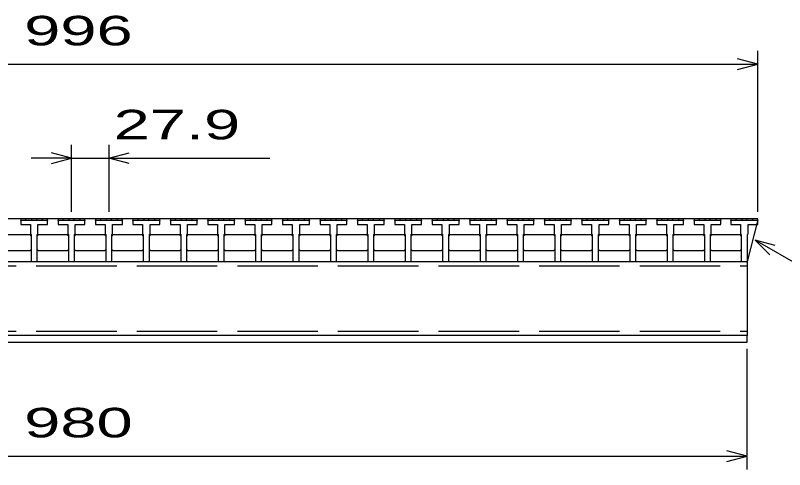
# Model space of a CAD drawing. Units: millimetres, scale not verified. Extents: x -1820 to 1731, y -1282 to 1054.
# Drawn here: x -977 to -403, y -672 to -334 of the extents above; entities that cross this region are included whole.
import ezdxf
from ezdxf.enums import TextEntityAlignment as Align

# ---------------------------------------------------------------- set-up
doc = ezdxf.new("R2010")
doc.units = ezdxf.units.MM
doc.header["$LTSCALE"] = 10
doc.linetypes.add('DASHED', pattern=[7.5, 6, -1.5])
doc.layers.add('16', color=3, linetype='Continuous', lineweight=25)
doc.layers.add('22', color=2, linetype='Continuous', lineweight=25)
doc.styles.add('ベクトル', font='')
doc.styles.get('ベクトル').set_extended_font_data('ベクトル')

msp = doc.modelspace()

# ---------------------------------------------------------------- linework, layer by layer
at = {"layer": '16'}
for p, q in [((-1419, -485.5), (-423, -485.5)), ((-972.6, -487), (-972.1, -485.5)), ((-972.6, -487), (-972.6, -490)), ((-952.6, -487), (-972.6, -487)), ((-972.1, -485.5), (-969.2, -485.5)), ((-969.2, -485.5), (-968.7, -487)), ((-964.55, -487), (-964.05, -485.5)), ((-964.05, -485.5), (-961.15, -485.5)), ((-961.15, -485.5), (-960.65, -487)), ((-956.5, -487), (-956, -485.5)), ((-956, -485.5), (-953.1, -485.5)), ((-953.1, -485.5), (-952.6, -487)), ((-952.6, -490), (-952.6, -487)), ((-944.7, -487), (-944.2, -485.5)), ((-944.7, -487), (-944.7, -490)), ((-924.7, -487), (-944.7, -487)), ((-944.2, -485.5), (-941.3, -485.5)), ((-941.3, -485.5), (-940.8, -487)), ((-936.65, -487), (-936.15, -485.5)), ((-936.15, -485.5), (-933.25, -485.5)), ((-933.25, -485.5), (-932.75, -487)), ((-928.6, -487), (-928.1, -485.5)), ((-928.1, -485.5), (-925.2, -485.5)), ((-925.2, -485.5), (-924.7, -487)), ((-924.7, -490), (-924.7, -487)), ((-916.8, -487), (-916.3, -485.5)), ((-916.8, -487), (-916.8, -490)), ((-896.8, -487), (-916.8, -487)), ((-916.3, -485.5), (-913.4, -485.5)), ((-913.4, -485.5), (-912.9, -487)), ((-908.75, -487), (-908.25, -485.5)), ((-908.25, -485.5), (-905.35, -485.5)), ((-905.35, -485.5), (-904.85, -487)), ((-900.7, -487), (-900.2, -485.5)), ((-900.2, -485.5), (-897.3, -485.5)), ((-897.3, -485.5), (-896.8, -487)), ((-896.8, -490), (-896.8, -487)), ((-888.9, -487), (-888.4, -485.5)), ((-888.9, -487), (-888.9, -490)), ((-868.9, -487), (-888.9, -487)), ((-888.4, -485.5), (-885.5, -485.5)), ((-885.5, -485.5), (-885, -487)), ((-880.85, -487), (-880.35, -485.5)), ((-880.35, -485.5), (-877.45, -485.5)), ((-877.45, -485.5), (-876.95, -487)), ((-872.8, -487), (-872.3, -485.5)), ((-872.3, -485.5), (-869.4, -485.5)), ((-869.4, -485.5), (-868.9, -487)), ((-868.9, -490), (-868.9, -487)), ((-861, -487), (-860.5, -485.5)), ((-861, -487), (-861, -490)), ((-841, -487), (-861, -487)), ((-860.5, -485.5), (-857.6, -485.5)), ((-857.6, -485.5), (-857.1, -487)), ((-852.95, -487), (-852.45, -485.5)), ((-852.45, -485.5), (-849.55, -485.5)), ((-849.55, -485.5), (-849.05, -487)), ((-844.9, -487), (-844.4, -485.5)), ((-844.4, -485.5), (-841.5, -485.5)), ((-841.5, -485.5), (-841, -487)), ((-841, -490), (-841, -487)), ((-833.1, -487), (-832.6, -485.5)), ((-833.1, -487), (-833.1, -490)), ((-813.1, -487), (-833.1, -487)), ((-832.6, -485.5), (-829.7, -485.5)), ((-829.7, -485.5), (-829.2, -487)), ((-825.05, -487), (-824.55, -485.5)), ((-824.55, -485.5), (-821.65, -485.5)), ((-821.65, -485.5), (-821.15, -487)), ((-817, -487), (-816.5, -485.5)), ((-816.5, -485.5), (-813.6, -485.5)), ((-813.6, -485.5), (-813.1, -487)), ((-813.1, -490), (-813.1, -487)), ((-805.2, -487), (-804.7, -485.5)), ((-805.2, -487), (-805.2, -490)), ((-785.2, -487), (-805.2, -487)), ((-804.7, -485.5), (-801.8, -485.5)), ((-801.8, -485.5), (-801.3, -487)), ((-797.15, -487), (-796.65, -485.5)), ((-796.65, -485.5), (-793.75, -485.5)), ((-793.75, -485.5), (-793.25, -487)), ((-789.1, -487), (-788.6, -485.5)), ((-788.6, -485.5), (-785.7, -485.5)), ((-785.7, -485.5), (-785.2, -487)), ((-785.2, -490), (-785.2, -487)), ((-777.3, -487), (-776.8, -485.5)), ((-777.3, -487), (-777.3, -490)), ((-757.3, -487), (-777.3, -487)), ((-776.8, -485.5), (-773.9, -485.5)), ((-773.9, -485.5), (-773.4, -487)), ((-769.25, -487), (-768.75, -485.5)), ((-768.75, -485.5), (-765.85, -485.5)), ((-765.85, -485.5), (-765.35, -487)), ((-761.2, -487), (-760.7, -485.5)), ((-760.7, -485.5), (-757.8, -485.5)), ((-757.8, -485.5), (-757.3, -487)), ((-757.3, -490), (-757.3, -487)), ((-749.4, -487), (-748.9, -485.5)), ((-749.4, -487), (-749.4, -490)), ((-729.4, -487), (-749.4, -487)), ((-748.9, -485.5), (-746, -485.5)), ((-746, -485.5), (-745.5, -487)), ((-741.35, -487), (-740.85, -485.5)), ((-740.85, -485.5), (-737.95, -485.5)), ((-737.95, -485.5), (-737.45, -487)), ((-733.3, -487), (-732.8, -485.5)), ((-732.8, -485.5), (-729.9, -485.5)), ((-729.9, -485.5), (-729.4, -487)), ((-729.4, -490), (-729.4, -487)), ((-721.5, -487), (-721, -485.5)), ((-721.5, -487), (-721.5, -490)), ((-701.5, -487), (-721.5, -487)), ((-721, -485.5), (-718.1, -485.5)), ((-718.1, -485.5), (-717.6, -487)), ((-713.45, -487), (-712.95, -485.5)), ((-712.95, -485.5), (-710.05, -485.5)), ((-710.05, -485.5), (-709.55, -487)), ((-705.4, -487), (-704.9, -485.5)), ((-704.9, -485.5), (-702, -485.5)), ((-702, -485.5), (-701.5, -487)), ((-701.5, -490), (-701.5, -487)), ((-693.6, -487), (-693.1, -485.5)), ((-693.6, -487), (-693.6, -490)), ((-673.6, -487), (-693.6, -487)), ((-693.1, -485.5), (-690.2, -485.5)), ((-690.2, -485.5), (-689.7, -487)), ((-685.55, -487), (-685.05, -485.5)), ((-685.05, -485.5), (-682.15, -485.5)), ((-682.15, -485.5), (-681.65, -487)), ((-677.5, -487), (-677, -485.5)), ((-677, -485.5), (-674.1, -485.5)), ((-674.1, -485.5), (-673.6, -487)), ((-673.6, -490), (-673.6, -487)), ((-665.7, -487), (-665.2, -485.5)), ((-665.7, -487), (-665.7, -490)), ((-645.7, -487), (-665.7, -487)), ((-665.2, -485.5), (-662.3, -485.5)), ((-662.3, -485.5), (-661.8, -487)), ((-657.65, -487), (-657.15, -485.5)), ((-657.15, -485.5), (-654.25, -485.5)), ((-654.25, -485.5), (-653.75, -487)), ((-649.6, -487), (-649.1, -485.5)), ((-649.1, -485.5), (-646.2, -485.5)), ((-646.2, -485.5), (-645.7, -487)), ((-645.7, -490), (-645.7, -487)), ((-637.8, -487), (-637.3, -485.5)), ((-637.8, -487), (-637.8, -490)), ((-617.8, -487), (-637.8, -487)), ((-637.3, -485.5), (-634.4, -485.5)), ((-634.4, -485.5), (-633.9, -487)), ((-629.75, -487), (-629.25, -485.5)), ((-629.25, -485.5), (-626.35, -485.5)), ((-626.35, -485.5), (-625.85, -487)), ((-621.7, -487), (-621.2, -485.5)), ((-621.2, -485.5), (-618.3, -485.5)), ((-618.3, -485.5), (-617.8, -487)), ((-617.8, -490), (-617.8, -487)), ((-609.9, -487), (-609.4, -485.5)), ((-609.9, -487), (-609.9, -490)), ((-589.9, -487), (-609.9, -487)), ((-609.4, -485.5), (-606.5, -485.5)), ((-606.5, -485.5), (-606, -487)), ((-601.85, -487), (-601.35, -485.5)), ((-601.35, -485.5), (-598.45, -485.5)), ((-598.45, -485.5), (-597.95, -487)), ((-593.8, -487), (-593.3, -485.5)), ((-593.3, -485.5), (-590.4, -485.5)), ((-590.4, -485.5), (-589.9, -487)), ((-589.9, -490), (-589.9, -487)), ((-582, -487), (-581.5, -485.5)), ((-582, -487), (-582, -490)), ((-562, -487), (-582, -487)), ((-581.5, -485.5), (-578.6, -485.5)), ((-578.6, -485.5), (-578.1, -487)), ((-573.95, -487), (-573.45, -485.5)), ((-573.45, -485.5), (-570.55, -485.5)), ((-570.55, -485.5), (-570.05, -487)), ((-565.9, -487), (-565.4, -485.5)), ((-565.4, -485.5), (-562.5, -485.5)), ((-562.5, -485.5), (-562, -487)), ((-562, -490), (-562, -487)), ((-554.1, -487), (-553.6, -485.5)), ((-554.1, -487), (-554.1, -490)), ((-534.1, -487), (-554.1, -487)), ((-553.6, -485.5), (-550.7, -485.5)), ((-550.7, -485.5), (-550.2, -487)), ((-546.05, -487), (-545.55, -485.5)), ((-545.55, -485.5), (-542.65, -485.5)), ((-542.65, -485.5), (-542.15, -487)), ((-538, -487), (-537.5, -485.5)), ((-537.5, -485.5), (-534.6, -485.5)), ((-534.6, -485.5), (-534.1, -487)), ((-534.1, -490), (-534.1, -487)), ((-526.2, -487), (-525.7, -485.5)), ((-526.2, -487), (-526.2, -490)), ((-506.2, -487), (-526.2, -487)), ((-525.7, -485.5), (-522.8, -485.5)), ((-522.8, -485.5), (-522.3, -487)), ((-518.15, -487), (-517.65, -485.5)), ((-517.65, -485.5), (-514.75, -485.5)), ((-514.75, -485.5), (-514.25, -487)), ((-510.1, -487), (-509.6, -485.5)), ((-509.6, -485.5), (-506.7, -485.5)), ((-506.7, -485.5), (-506.2, -487)), ((-506.2, -490), (-506.2, -487)), ((-498.3, -487), (-497.8, -485.5)), ((-498.3, -487), (-498.3, -490)), ((-478.3, -487), (-498.3, -487)), ((-497.8, -485.5), (-494.9, -485.5)), ((-494.9, -485.5), (-494.4, -487)), ((-490.25, -487), (-489.75, -485.5)), ((-489.75, -485.5), (-486.85, -485.5)), ((-486.85, -485.5), (-486.35, -487)), ((-482.2, -487), (-481.7, -485.5)), ((-481.7, -485.5), (-478.8, -485.5)), ((-478.8, -485.5), (-478.3, -487)), ((-478.3, -490), (-478.3, -487)), ((-470.4, -487), (-469.9, -485.5)), ((-470.4, -487), (-470.4, -490)), ((-450.4, -487), (-470.4, -487)), ((-469.9, -485.5), (-467, -485.5)), ((-467, -485.5), (-466.5, -487)), ((-462.35, -487), (-461.85, -485.5)), ((-461.85, -485.5), (-458.95, -485.5)), ((-458.95, -485.5), (-458.45, -487)), ((-454.3, -487), (-453.8, -485.5)), ((-453.8, -485.5), (-450.9, -485.5)), ((-450.9, -485.5), (-450.4, -487)), ((-450.4, -490), (-450.4, -487)), ((-443, -487), (-442.5, -485.5)), ((-443, -487), (-443, -490)), ((-423, -487), (-443, -487)), ((-442.5, -485.5), (-439.6, -485.5)), ((-439.6, -485.5), (-439.1, -487)), ((-434.95, -487), (-434.45, -485.5)), ((-434.45, -485.5), (-431.55, -485.5)), ((-431.55, -485.5), (-431.05, -487)), ((-430.75, -517.5), (-423, -487.5)), ((-426.9, -487), (-426.4, -485.5)), ((-426.4, -485.5), (-423.5, -485.5)), ((-423.5, -485.5), (-423, -487)), ((-423, -490), (-423, -487)), ((-972.6, -490), (-965.35, -490)), ((-965.35, -490), (-965.35, -497)), ((-959.85, -497), (-959.85, -490)), ((-959.85, -490), (-952.6, -490)), ((-944.7, -490), (-937.45, -490)), ((-937.45, -490), (-937.45, -497)), ((-931.95, -497), (-931.95, -490)), ((-931.95, -490), (-924.7, -490)), ((-916.8, -490), (-909.55, -490)), ((-909.55, -490), (-909.55, -497)), ((-904.05, -497), (-904.05, -490)), ((-904.05, -490), (-896.8, -490)), ((-888.9, -490), (-881.65, -490)), ((-881.65, -490), (-881.65, -497)), ((-876.15, -497), (-876.15, -490)), ((-876.15, -490), (-868.9, -490)), ((-861, -490), (-853.75, -490)), ((-853.75, -490), (-853.75, -497)), ((-848.25, -497), (-848.25, -490)), ((-848.25, -490), (-841, -490)), ((-833.1, -490), (-825.85, -490)), ((-825.85, -490), (-825.85, -497)), ((-820.35, -497), (-820.35, -490)), ((-820.35, -490), (-813.1, -490)), ((-805.2, -490), (-797.95, -490)), ((-797.95, -490), (-797.95, -497)), ((-792.45, -497), (-792.45, -490)), ((-792.45, -490), (-785.2, -490)), ((-777.3, -490), (-770.05, -490)), ((-770.05, -490), (-770.05, -497)), ((-764.55, -497), (-764.55, -490)), ((-764.55, -490), (-757.3, -490)), ((-749.4, -490), (-742.15, -490)), ((-742.15, -490), (-742.15, -497)), ((-736.65, -497), (-736.65, -490)), ((-736.65, -490), (-729.4, -490)), ((-721.5, -490), (-714.25, -490)), ((-714.25, -490), (-714.25, -497)), ((-708.75, -497), (-708.75, -490)), ((-708.75, -490), (-701.5, -490)), ((-693.6, -490), (-686.35, -490)), ((-686.35, -490), (-686.35, -497)), ((-680.85, -497), (-680.85, -490)), ((-680.85, -490), (-673.6, -490)), ((-665.7, -490), (-658.45, -490)), ((-658.45, -490), (-658.45, -497)), ((-652.95, -497), (-652.95, -490)), ((-652.95, -490), (-645.7, -490)), ((-637.8, -490), (-630.55, -490)), ((-630.55, -490), (-630.55, -497)), ((-625.05, -497), (-625.05, -490)), ((-625.05, -490), (-617.8, -490)), ((-609.9, -490), (-602.65, -490)), ((-602.65, -490), (-602.65, -497)), ((-597.15, -497), (-597.15, -490)), ((-597.15, -490), (-589.9, -490)), ((-582, -490), (-574.75, -490)), ((-574.75, -490), (-574.75, -497)), ((-569.25, -497), (-569.25, -490)), ((-569.25, -490), (-562, -490)), ((-554.1, -490), (-546.85, -490)), ((-546.85, -490), (-546.85, -497)), ((-541.35, -497), (-541.35, -490)), ((-541.35, -490), (-534.1, -490)), ((-526.2, -490), (-518.95, -490)), ((-518.95, -490), (-518.95, -497)), ((-513.45, -497), (-513.45, -490)), ((-513.45, -490), (-506.2, -490)), ((-498.3, -490), (-491.05, -490)), ((-491.05, -490), (-491.05, -497)), ((-485.55, -497), (-485.55, -490)), ((-485.55, -490), (-478.3, -490)), ((-470.4, -490), (-463.15, -490)), ((-463.15, -490), (-463.15, -497)), ((-457.65, -497), (-457.65, -490)), ((-457.65, -490), (-450.4, -490)), ((-443, -490), (-435.75, -490)), ((-435.75, -490), (-435.75, -497)), ((-430.25, -497), (-430.25, -490)), ((-430.25, -490), (-423, -490)), ((-987.25, -497.5), (-965.85, -497.5)), ((-965.85, -497.5), (-964.85, -498.5)), ((-965.35, -497), (-964.85, -497.5)), ((-964.85, -497.5), (-964.85, -517.5)), ((-960.35, -497.5), (-959.85, -497)), ((-960.35, -517.5), (-960.35, -497.5)), ((-960.35, -498.5), (-959.35, -497.5)), ((-959.35, -497.5), (-937.95, -497.5)), ((-937.95, -497.5), (-936.95, -498.5)), ((-937.45, -497), (-936.95, -497.5)), ((-936.95, -497.5), (-936.95, -517.5)), ((-932.45, -497.5), (-931.95, -497)), ((-932.45, -517.5), (-932.45, -497.5)), ((-932.45, -498.5), (-931.45, -497.5)), ((-931.45, -497.5), (-910.05, -497.5)), ((-910.05, -497.5), (-909.05, -498.5)), ((-909.55, -497), (-909.05, -497.5)), ((-909.05, -497.5), (-909.05, -517.5)), ((-904.55, -497.5), (-904.05, -497)), ((-904.55, -517.5), (-904.55, -497.5)), ((-904.55, -498.5), (-903.55, -497.5)), ((-903.55, -497.5), (-882.15, -497.5)), ((-882.15, -497.5), (-881.15, -498.5)), ((-881.65, -497), (-881.15, -497.5)), ((-881.15, -497.5), (-881.15, -517.5)), ((-876.65, -497.5), (-876.15, -497)), ((-876.65, -517.5), (-876.65, -497.5)), ((-876.65, -498.5), (-875.65, -497.5)), ((-875.65, -497.5), (-854.25, -497.5)), ((-854.25, -497.5), (-853.25, -498.5)), ((-853.75, -497), (-853.25, -497.5)), ((-853.25, -497.5), (-853.25, -517.5)), ((-848.75, -497.5), (-848.25, -497)), ((-848.75, -517.5), (-848.75, -497.5)), ((-848.75, -498.5), (-847.75, -497.5)), ((-847.75, -497.5), (-826.35, -497.5)), ((-826.35, -497.5), (-825.35, -498.5)), ((-825.85, -497), (-825.35, -497.5)), ((-825.35, -497.5), (-825.35, -517.5)), ((-820.85, -497.5), (-820.35, -497)), ((-820.85, -517.5), (-820.85, -497.5)), ((-820.85, -498.5), (-819.85, -497.5)), ((-819.85, -497.5), (-798.45, -497.5)), ((-798.45, -497.5), (-797.45, -498.5)), ((-797.95, -497), (-797.45, -497.5)), ((-797.45, -497.5), (-797.45, -517.5)), ((-792.95, -497.5), (-792.45, -497)), ((-792.95, -517.5), (-792.95, -497.5)), ((-792.95, -498.5), (-791.95, -497.5)), ((-791.95, -497.5), (-770.55, -497.5)), ((-770.55, -497.5), (-769.55, -498.5)), ((-770.05, -497), (-769.55, -497.5)), ((-769.55, -497.5), (-769.55, -517.5)), ((-765.05, -497.5), (-764.55, -497)), ((-765.05, -517.5), (-765.05, -497.5)), ((-765.05, -498.5), (-764.05, -497.5)), ((-764.05, -497.5), (-742.65, -497.5)), ((-742.65, -497.5), (-741.65, -498.5)), ((-742.15, -497), (-741.65, -497.5)), ((-741.65, -497.5), (-741.65, -517.5)), ((-737.15, -497.5), (-736.65, -497)), ((-737.15, -517.5), (-737.15, -497.5)), ((-737.15, -498.5), (-736.15, -497.5)), ((-736.15, -497.5), (-714.75, -497.5)), ((-714.75, -497.5), (-713.75, -498.5)), ((-714.25, -497), (-713.75, -497.5)), ((-713.75, -497.5), (-713.75, -517.5)), ((-709.25, -497.5), (-708.75, -497)), ((-709.25, -517.5), (-709.25, -497.5)), ((-709.25, -498.5), (-708.25, -497.5)), ((-708.25, -497.5), (-686.85, -497.5)), ((-686.85, -497.5), (-685.85, -498.5)), ((-686.35, -497), (-685.85, -497.5)), ((-685.85, -497.5), (-685.85, -517.5)), ((-681.35, -497.5), (-680.85, -497)), ((-681.35, -517.5), (-681.35, -497.5)), ((-681.35, -498.5), (-680.35, -497.5)), ((-680.35, -497.5), (-658.95, -497.5)), ((-658.95, -497.5), (-657.95, -498.5)), ((-658.45, -497), (-657.95, -497.5)), ((-657.95, -497.5), (-657.95, -517.5)), ((-653.45, -497.5), (-652.95, -497)), ((-653.45, -517.5), (-653.45, -497.5)), ((-653.45, -498.5), (-652.45, -497.5)), ((-652.45, -497.5), (-631.05, -497.5)), ((-631.05, -497.5), (-630.05, -498.5)), ((-630.55, -497), (-630.05, -497.5)), ((-630.05, -497.5), (-630.05, -517.5)), ((-625.55, -497.5), (-625.05, -497)), ((-625.55, -517.5), (-625.55, -497.5)), ((-625.55, -498.5), (-624.55, -497.5)), ((-624.55, -497.5), (-603.15, -497.5)), ((-603.15, -497.5), (-602.15, -498.5)), ((-602.65, -497), (-602.15, -497.5)), ((-602.15, -497.5), (-602.15, -517.5)), ((-597.65, -497.5), (-597.15, -497)), ((-597.65, -517.5), (-597.65, -497.5)), ((-597.65, -498.5), (-596.65, -497.5)), ((-596.65, -497.5), (-575.25, -497.5)), ((-575.25, -497.5), (-574.25, -498.5)), ((-574.75, -497), (-574.25, -497.5)), ((-574.25, -497.5), (-574.25, -517.5)), ((-569.75, -497.5), (-569.25, -497)), ((-569.75, -517.5), (-569.75, -497.5)), ((-569.75, -498.5), (-568.75, -497.5)), ((-568.75, -497.5), (-547.35, -497.5)), ((-547.35, -497.5), (-546.35, -498.5)), ((-546.85, -497), (-546.35, -497.5)), ((-546.35, -497.5), (-546.35, -517.5)), ((-541.85, -497.5), (-541.35, -497)), ((-541.85, -517.5), (-541.85, -497.5)), ((-541.85, -498.5), (-540.85, -497.5)), ((-540.85, -497.5), (-519.45, -497.5)), ((-519.45, -497.5), (-518.45, -498.5)), ((-518.95, -497), (-518.45, -497.5)), ((-518.45, -497.5), (-518.45, -517.5)), ((-513.95, -497.5), (-513.45, -497)), ((-513.95, -517.5), (-513.95, -497.5)), ((-513.95, -498.5), (-512.95, -497.5)), ((-512.95, -497.5), (-491.55, -497.5)), ((-491.55, -497.5), (-490.55, -498.5)), ((-491.05, -497), (-490.55, -497.5)), ((-490.55, -497.5), (-490.55, -517.5)), ((-486.05, -497.5), (-485.55, -497)), ((-486.05, -517.5), (-486.05, -497.5)), ((-486.05, -498.5), (-485.05, -497.5)), ((-485.05, -497.5), (-463.65, -497.5)), ((-463.65, -497.5), (-462.65, -498.5)), ((-463.15, -497), (-462.65, -497.5)), ((-462.65, -497.5), (-462.65, -517.5)), ((-458.15, -497.5), (-457.65, -497)), ((-458.15, -517.5), (-458.15, -497.5)), ((-458.15, -498.5), (-457.15, -497.5)), ((-457.15, -497.5), (-436.25, -497.5)), ((-436.25, -497.5), (-435.25, -498.5)), ((-435.75, -497), (-435.25, -497.5)), ((-435.25, -497.5), (-435.25, -517.5)), ((-430.75, -497.5), (-430.25, -497)), ((-430.75, -517.5), (-430.75, -497.5)), ((-965.85, -509.5), (-987.25, -509.5)), ((-964.85, -508.5), (-965.85, -509.5)), ((-959.35, -509.5), (-960.35, -508.5)), ((-937.95, -509.5), (-959.35, -509.5)), ((-936.95, -508.5), (-937.95, -509.5)), ((-931.45, -509.5), (-932.45, -508.5)), ((-910.05, -509.5), (-931.45, -509.5)), ((-909.05, -508.5), (-910.05, -509.5)), ((-903.55, -509.5), (-904.55, -508.5)), ((-882.15, -509.5), (-903.55, -509.5)), ((-881.15, -508.5), (-882.15, -509.5)), ((-875.65, -509.5), (-876.65, -508.5)), ((-854.25, -509.5), (-875.65, -509.5)), ((-853.25, -508.5), (-854.25, -509.5)), ((-847.75, -509.5), (-848.75, -508.5)), ((-826.35, -509.5), (-847.75, -509.5)), ((-825.35, -508.5), (-826.35, -509.5)), ((-819.85, -509.5), (-820.85, -508.5)), ((-798.45, -509.5), (-819.85, -509.5)), ((-797.45, -508.5), (-798.45, -509.5)), ((-791.95, -509.5), (-792.95, -508.5)), ((-770.55, -509.5), (-791.95, -509.5)), ((-769.55, -508.5), (-770.55, -509.5)), ((-764.05, -509.5), (-765.05, -508.5)), ((-742.65, -509.5), (-764.05, -509.5)), ((-741.65, -508.5), (-742.65, -509.5)), ((-736.15, -509.5), (-737.15, -508.5)), ((-714.75, -509.5), (-736.15, -509.5)), ((-713.75, -508.5), (-714.75, -509.5)), ((-708.25, -509.5), (-709.25, -508.5)), ((-686.85, -509.5), (-708.25, -509.5)), ((-685.85, -508.5), (-686.85, -509.5)), ((-680.35, -509.5), (-681.35, -508.5)), ((-658.95, -509.5), (-680.35, -509.5)), ((-657.95, -508.5), (-658.95, -509.5)), ((-652.45, -509.5), (-653.45, -508.5)), ((-631.05, -509.5), (-652.45, -509.5)), ((-630.05, -508.5), (-631.05, -509.5)), ((-624.55, -509.5), (-625.55, -508.5)), ((-603.15, -509.5), (-624.55, -509.5)), ((-602.15, -508.5), (-603.15, -509.5)), ((-596.65, -509.5), (-597.65, -508.5)), ((-575.25, -509.5), (-596.65, -509.5)), ((-574.25, -508.5), (-575.25, -509.5)), ((-568.75, -509.5), (-569.75, -508.5)), ((-547.35, -509.5), (-568.75, -509.5)), ((-546.35, -508.5), (-547.35, -509.5)), ((-540.85, -509.5), (-541.85, -508.5)), ((-519.45, -509.5), (-540.85, -509.5)), ((-518.45, -508.5), (-519.45, -509.5)), ((-512.95, -509.5), (-513.95, -508.5)), ((-491.55, -509.5), (-512.95, -509.5)), ((-490.55, -508.5), (-491.55, -509.5)), ((-485.05, -509.5), (-486.05, -508.5)), ((-463.65, -509.5), (-485.05, -509.5)), ((-462.65, -508.5), (-463.65, -509.5)), ((-457.15, -509.5), (-458.15, -508.5)), ((-436.25, -509.5), (-457.15, -509.5)), ((-435.25, -508.5), (-436.25, -509.5)), ((-1411.25, -517.5), (-430.75, -517.5)), ((-1411, -517.5), (-431, -517.5)), ((-964.85, -517.5), (-960.35, -517.5)), ((-936.95, -517.5), (-932.45, -517.5)), ((-909.05, -517.5), (-904.55, -517.5)), ((-881.15, -517.5), (-876.65, -517.5)), ((-853.25, -517.5), (-848.75, -517.5)), ((-825.35, -517.5), (-820.85, -517.5)), ((-797.45, -517.5), (-792.95, -517.5)), ((-769.55, -517.5), (-765.05, -517.5)), ((-741.65, -517.5), (-737.15, -517.5)), ((-713.75, -517.5), (-709.25, -517.5)), ((-685.85, -517.5), (-681.35, -517.5)), ((-657.95, -517.5), (-653.45, -517.5)), ((-630.05, -517.5), (-625.55, -517.5)), ((-602.15, -517.5), (-597.65, -517.5)), ((-574.25, -517.5), (-569.75, -517.5)), ((-546.35, -517.5), (-541.85, -517.5)), ((-518.45, -517.5), (-513.95, -517.5)), ((-490.55, -517.5), (-486.05, -517.5)), ((-462.65, -517.5), (-458.15, -517.5)), ((-435.25, -517.5), (-430.75, -517.5)), ((-431, -517.5), (-431, -572.5)), ((-431, -572.5), (-1411, -572.5)), ((-431, -577.5), (-431, -572.5)), ((-1411, -577.5), (-431, -577.5))]:
    msp.add_line(p, q, dxfattribs=at)
at = {"layer": '16', "linetype": 'DASHED'}
for p, q in [((-1411, -520.7), (-431, -520.7)), ((-1411, -569.3), (-431, -569.3))]:
    msp.add_line(p, q, dxfattribs=at)
at = {"layer": '22', "color": 4}
for p, q in [((-423, -480.5), (-423, -360.5)), ((-423, -370.5), (-438, -366.5)), ((-1419, -370.5), (-423, -370.5)), ((-438, -374.5), (-423, -370.5)), ((-934.7, -480.5), (-934.7, -430.5)), ((-906.8, -430.5), (-906.8, -480.5)), ((-934.7, -440.5), (-964.7, -440.5)), ((-934.7, -440.5), (-949.7, -436.5)), ((-949.7, -444.5), (-934.7, -440.5)), ((-934.7, -440.5), (-906.8, -440.5)), ((-906.8, -440.5), (-891.8, -436.5)), ((-891.8, -444.5), (-906.8, -440.5)), ((-906.8, -440.5), (-786.8, -440.5)), ((-410, -505.5), (-425, -501.5)), ((-414, -512.5), (-425, -501.5)), ((-388, -522.9), (-425, -501.5)), ((-431, -672.5), (-431, -582.5)), ((-431, -662.5), (-446, -658.5)), ((-1411, -662.5), (-431, -662.5)), ((-446, -666.5), (-431, -662.5))]:
    msp.add_line(p, q, dxfattribs=at)

# ---------------------------------------------------------------- texts
at = {"layer": '22', "style": 'ベクトル', "width": 1.65}
for s, p in [(' 996 ', (-983.5, -345.5)), (' 27.9 ', (-916.8, -415.5)), (' 980 ', (-983.5, -637.5))]:
    msp.add_text(s, height=21.99, dxfattribs=at).set_placement(p, align=Align.MIDDLE_LEFT)

doc.saveas('drawing.dxf')
